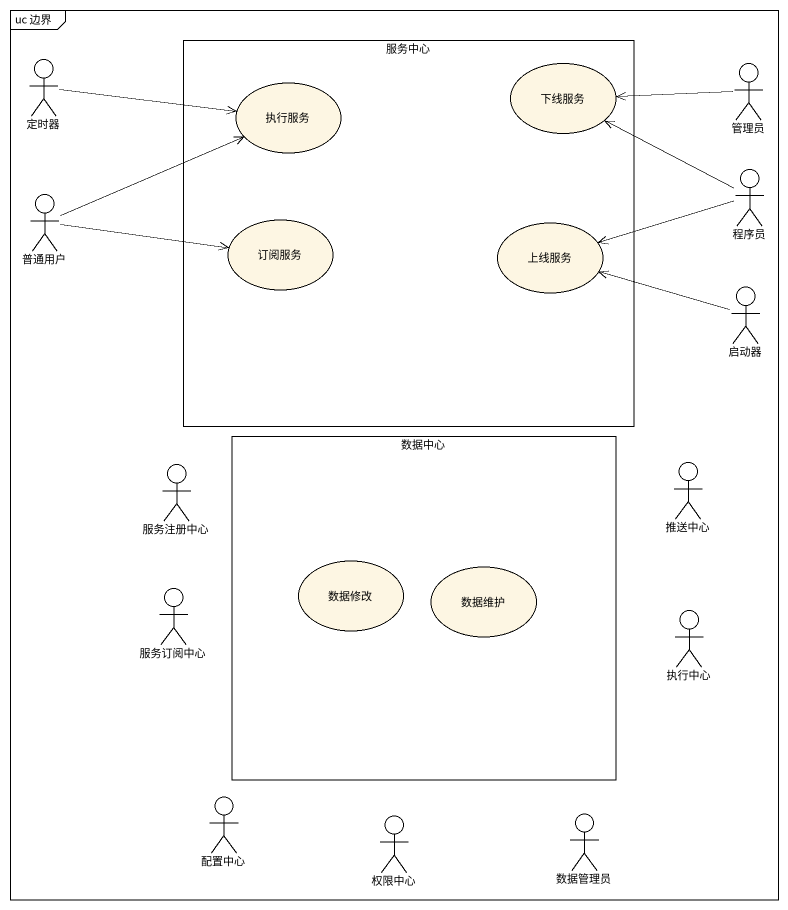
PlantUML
@startuml
mainframe uc 边界
rectangle 服务中心 {
  usecase 执行服务
  usecase 下线服务
  usecase 订阅服务
  usecase 上线服务
}
actor 定时器
actor 管理员
actor 程序员
actor 普通用户
actor 启动器
rectangle 数据中心 {
  usecase 数据修改
  usecase 数据维护
}
actor 服务注册中心
actor 推送中心
actor 服务订阅中心
actor 执行中心
actor 配置中心
actor 权限中心
actor 数据管理员
定时器 -right-> 执行服务
管理员 -left-> 下线服务
程序员 -up-> 下线服务
程序员 -left-> 上线服务
普通用户 -right-> 执行服务
普通用户 -right-> 订阅服务
启动器 -left-> 上线服务
@enduml
